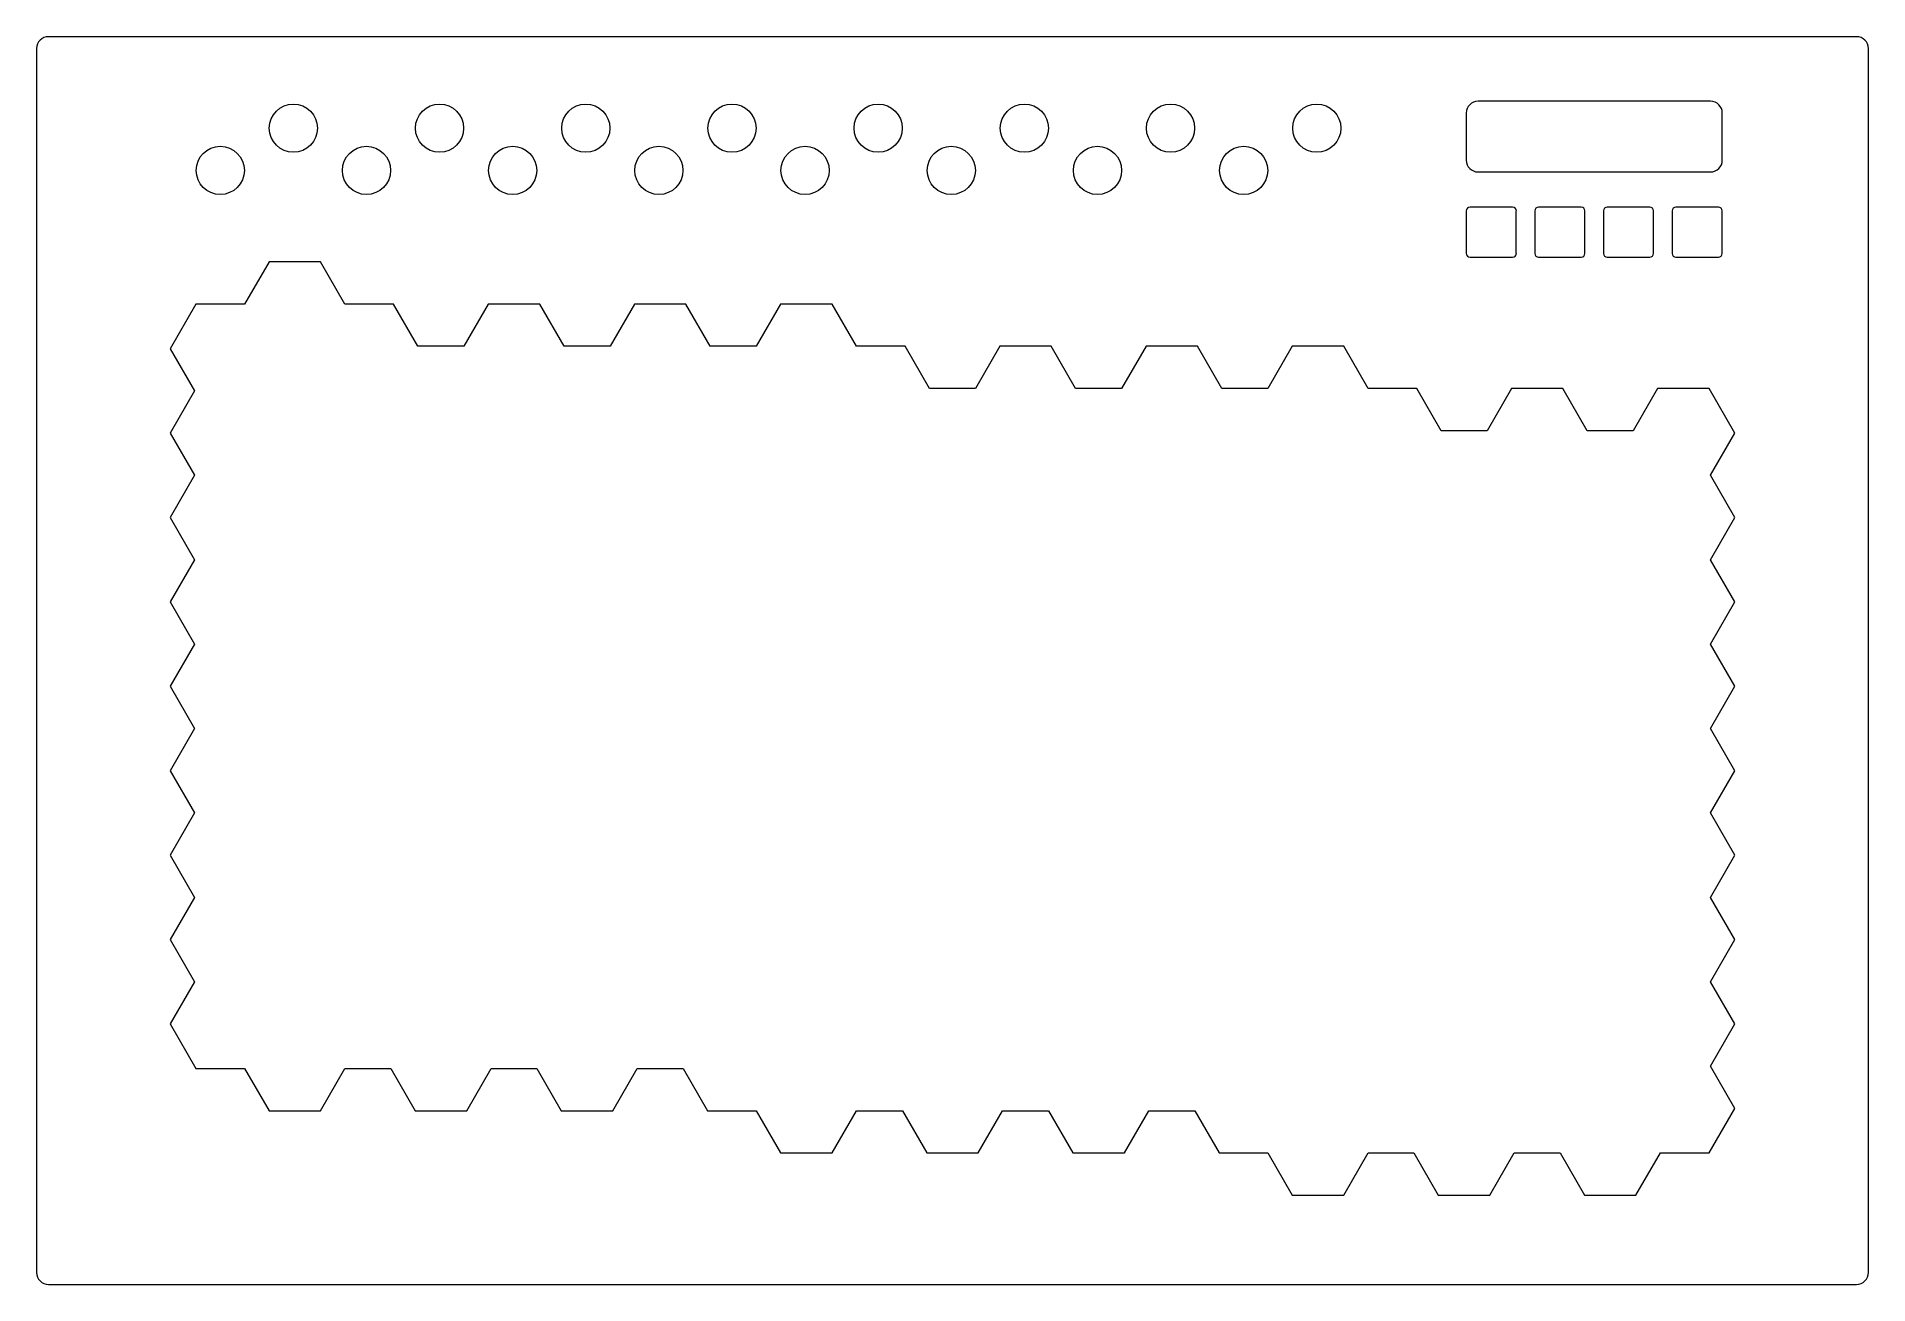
# Model space of a CAD drawing. Header units: inches. Extents: x -13.3 to 6.2, y -5.3 to 7.9.
import ezdxf

# ---------------------------------------------------------------- set-up
doc = ezdxf.new("R2010")
doc.units = ezdxf.units.IN
doc.header["$MEASUREMENT"] = 0

msp = doc.modelspace()

# ---------------------------------------------------------------- linework, layer by layer
at = {"color": 7, "linetype": 'Continuous', "lineweight": 15}
for p, q in [((-13.25, 7.79), (-13.25, -5.218)), ((6.095, 7.915), (-13.125, 7.915)), ((6.22, -5.218), (6.22, 7.79)), ((4.542, 7.229), (2.071, 7.229)), ((1.946, 7.104), (1.946, 6.603)), ((4.667, 6.603), (4.667, 7.104)), ((2.071, 6.478), (4.542, 6.478)), ((1.946, 6.064), (1.946, 5.611)), ((2.439, 6.103), (1.986, 6.103)), ((2.478, 5.611), (2.478, 6.064)), ((2.675, 6.064), (2.675, 5.611)), ((3.168, 6.103), (2.715, 6.103)), ((3.208, 5.611), (3.208, 6.064)), ((3.405, 6.064), (3.405, 5.611)), ((3.897, 6.103), (3.444, 6.103)), ((3.937, 5.611), (3.937, 6.064)), ((4.133, 6.064), (4.133, 5.611)), ((4.626, 6.103), (4.173, 6.103)), ((4.665, 5.611), (4.665, 6.064)), ((-10.78, 5.522), (-11.039, 5.074)), ((-10.233, 5.522), (-10.78, 5.522)), ((-9.974, 5.074), (-10.233, 5.522)), ((1.986, 5.571), (2.439, 5.571)), ((2.715, 5.571), (3.168, 5.571)), ((3.444, 5.571), (3.897, 5.571)), ((4.173, 5.571), (4.626, 5.571)), ((-11.557, 5.074), (-11.831, 4.599)), ((-11.039, 5.074), (-11.557, 5.074)), ((-9.456, 5.074), (-9.974, 5.074)), ((-9.197, 4.625), (-9.456, 5.074)), ((-8.45, 5.074), (-8.709, 4.625)), ((-7.902, 5.074), (-8.45, 5.074)), ((-7.644, 4.625), (-7.902, 5.074)), ((-6.896, 5.074), (-7.155, 4.625)), ((-6.349, 5.074), (-6.896, 5.074)), ((-6.09, 4.625), (-6.349, 5.074)), ((-5.342, 5.074), (-5.601, 4.625)), ((-4.795, 5.074), (-5.342, 5.074)), ((-4.536, 4.625), (-4.795, 5.074)), ((-11.831, 4.599), (-11.572, 4.151)), ((-8.709, 4.625), (-9.197, 4.625)), ((-7.155, 4.625), (-7.644, 4.625)), ((-5.601, 4.625), (-6.09, 4.625)), ((-4.018, 4.625), (-4.536, 4.625)), ((-3.759, 4.176), (-4.018, 4.625)), ((-3.012, 4.625), (-3.271, 4.176)), ((-2.465, 4.625), (-3.012, 4.625)), ((-2.206, 4.176), (-2.465, 4.625)), ((-1.458, 4.625), (-1.717, 4.176)), ((-0.911, 4.625), (-1.458, 4.625)), ((-0.652, 4.176), (-0.911, 4.625)), ((0.096, 4.625), (-0.163, 4.176)), ((0.643, 4.625), (0.096, 4.625)), ((0.902, 4.176), (0.643, 4.625)), ((-11.572, 4.151), (-11.831, 3.703)), ((-3.271, 4.176), (-3.759, 4.176)), ((-1.717, 4.176), (-2.206, 4.176)), ((-0.163, 4.176), (-0.652, 4.176)), ((1.42, 4.176), (0.902, 4.176)), ((1.679, 3.728), (1.42, 4.176)), ((2.426, 4.176), (2.167, 3.728)), ((2.973, 4.176), (2.426, 4.176)), ((3.232, 3.728), (2.973, 4.176)), ((3.98, 4.176), (3.721, 3.728)), ((4.527, 4.176), (3.98, 4.176)), ((4.801, 3.703), (4.527, 4.176)), ((-11.831, 3.703), (-11.572, 3.254)), ((2.167, 3.728), (1.679, 3.728)), ((3.721, 3.728), (3.232, 3.728)), ((4.542, 3.254), (4.801, 3.703)), ((-11.572, 3.254), (-11.831, 2.805)), ((4.801, 2.805), (4.542, 3.254)), ((-11.831, 2.805), (-11.572, 2.357)), ((4.542, 2.357), (4.801, 2.805)), ((-11.572, 2.357), (-11.831, 1.909)), ((4.801, 1.909), (4.542, 2.357)), ((-11.831, 1.909), (-11.572, 1.46)), ((4.542, 1.46), (4.801, 1.909)), ((-11.572, 1.46), (-11.831, 1.012)), ((4.801, 1.012), (4.542, 1.46)), ((-11.831, 1.012), (-11.572, 0.563)), ((4.542, 0.563), (4.801, 1.012)), ((-11.572, 0.563), (-11.831, 0.115)), ((4.801, 0.115), (4.542, 0.563)), ((-11.831, 0.115), (-11.572, -0.334)), ((4.542, -0.334), (4.801, 0.115)), ((-11.572, -0.334), (-11.831, -0.782)), ((4.801, -0.782), (4.542, -0.334)), ((-11.831, -0.782), (-11.572, -1.231)), ((4.542, -1.231), (4.801, -0.782)), ((-11.572, -1.231), (-11.831, -1.679)), ((4.801, -1.679), (4.542, -1.231)), ((-11.831, -1.679), (-11.572, -2.128)), ((4.542, -2.128), (4.801, -1.679)), ((-11.572, -2.128), (-11.831, -2.576)), ((4.801, -2.576), (4.542, -2.128)), ((-11.831, -2.576), (-11.557, -3.05)), ((4.542, -3.025), (4.801, -2.576)), ((-11.557, -3.05), (-11.039, -3.05)), ((-11.039, -3.05), (-10.78, -3.499)), ((-10.233, -3.499), (-9.974, -3.05)), ((-9.974, -3.05), (-9.486, -3.05)), ((-9.486, -3.05), (-9.227, -3.499)), ((-8.679, -3.499), (-8.42, -3.05)), ((-8.42, -3.05), (-7.932, -3.05)), ((-7.932, -3.05), (-7.673, -3.499)), ((-7.126, -3.499), (-6.867, -3.05)), ((-6.867, -3.05), (-6.378, -3.05)), ((-6.378, -3.05), (-6.119, -3.499)), ((4.801, -3.474), (4.542, -3.025)), ((-10.78, -3.499), (-10.233, -3.499)), ((-9.227, -3.499), (-8.679, -3.499)), ((-7.673, -3.499), (-7.126, -3.499)), ((-6.119, -3.499), (-5.601, -3.499)), ((-5.601, -3.499), (-5.342, -3.947)), ((-4.795, -3.947), (-4.536, -3.499)), ((-4.536, -3.499), (-4.048, -3.499)), ((-4.048, -3.499), (-3.789, -3.947)), ((-3.241, -3.947), (-2.982, -3.499)), ((-2.982, -3.499), (-2.494, -3.499)), ((-2.494, -3.499), (-2.235, -3.947)), ((-1.688, -3.947), (-1.429, -3.499)), ((-1.429, -3.499), (-0.94, -3.499)), ((-0.94, -3.499), (-0.681, -3.947)), ((4.527, -3.947), (4.801, -3.474)), ((-5.342, -3.947), (-4.795, -3.947)), ((-3.789, -3.947), (-3.241, -3.947)), ((-2.235, -3.947), (-1.688, -3.947)), ((-0.681, -3.947), (-0.163, -3.947)), ((-0.163, -3.947), (0.096, -4.396)), ((0.643, -4.396), (0.902, -3.947)), ((0.902, -3.947), (1.39, -3.947)), ((1.39, -3.947), (1.649, -4.396)), ((2.197, -4.396), (2.456, -3.947)), ((2.456, -3.947), (2.944, -3.947)), ((2.944, -3.947), (3.203, -4.396)), ((3.75, -4.396), (4.009, -3.947)), ((4.009, -3.947), (4.527, -3.947)), ((0.096, -4.396), (0.643, -4.396)), ((1.649, -4.396), (2.197, -4.396)), ((3.203, -4.396), (3.75, -4.396)), ((-13.125, -5.343), (6.095, -5.343))]:
    msp.add_line(p, q, dxfattribs=at)
for centre in [(-10.521, 6.943), (-8.967, 6.943), (-7.413, 6.943), (-5.859, 6.943), (-4.305, 6.943), (-2.751, 6.943), (-1.197, 6.943), (0.357, 6.943), (-11.298, 6.494), (-9.744, 6.494), (-8.19, 6.494), (-6.636, 6.494), (-5.082, 6.494), (-3.528, 6.494), (-1.974, 6.494), (-0.42, 6.494)]:
    msp.add_circle(centre, 0.256, dxfattribs=at)
for centre, radius, start, end in [((-13.125, 7.79), 0.125, 90, 180), ((6.095, 7.79), 0.125, 0, 90), ((2.071, 7.104), 0.125, 90, 180), ((4.542, 7.104), 0.125, 0, 90), ((2.071, 6.603), 0.125, 180, 270), ((4.542, 6.603), 0.125, 270, 0), ((1.986, 6.064), 0.0394, 90, 180), ((2.439, 6.064), 0.0394, 0, 90), ((2.715, 6.064), 0.0394, 90, 180), ((3.168, 6.064), 0.0394, 0, 90), ((3.444, 6.064), 0.0394, 90, 180), ((3.897, 6.064), 0.0394, 0, 90), ((4.173, 6.064), 0.0394, 90, 180), ((4.626, 6.064), 0.0394, 0, 90), ((1.986, 5.611), 0.0394, 180, 270), ((2.439, 5.611), 0.0394, 270, 0), ((2.715, 5.611), 0.0394, 180, 270), ((3.168, 5.611), 0.0394, 270, 0), ((3.444, 5.611), 0.0394, 180, 270), ((3.897, 5.611), 0.0394, 270, 0), ((4.173, 5.611), 0.0394, 180, 270), ((4.626, 5.611), 0.0394, 270, 0), ((-13.125, -5.218), 0.125, 180, 270), ((6.095, -5.218), 0.125, 270, 0)]:
    msp.add_arc(centre, radius, start, end, dxfattribs=at)

doc.saveas('drawing.dxf')
